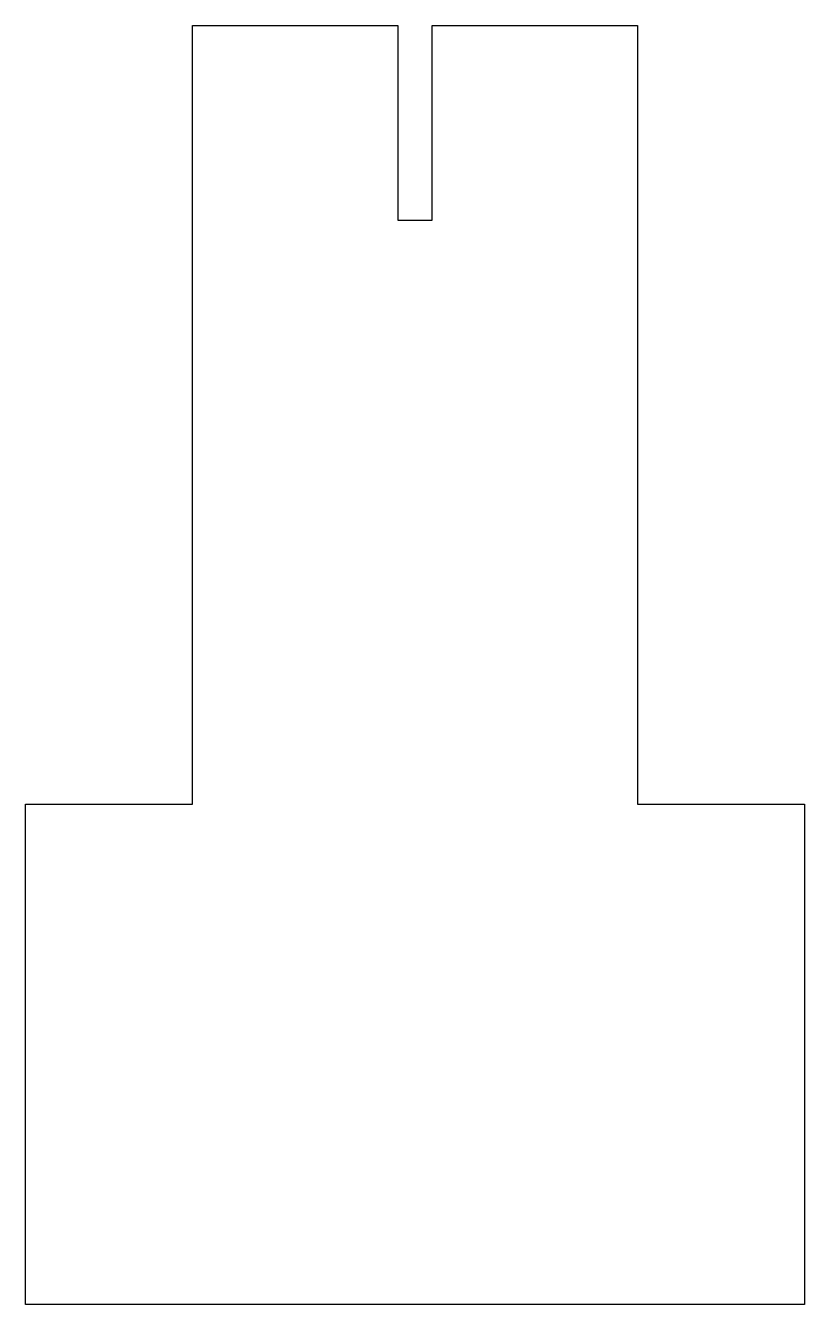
# Model space of a CAD drawing. Header units: millimetres. Extents: x 0 to 70, y -145 to -30.
import ezdxf

# ---------------------------------------------------------------- set-up
doc = ezdxf.new("R2010")
doc.units = ezdxf.units.MM
doc.layers.get('0').update_dxf_attribs({"linetype": 'CONTINUOUS'})

msp = doc.modelspace()

# ---------------------------------------------------------------- linework, layer by layer
msp.add_lwpolyline([(33.45, -30), (33.45, -47.5), (36.55, -47.5), (36.55, -30), (55, -30), (55, -100), (70, -100), (70, -145), (0, -145), (0, -100), (15, -100), (15, -30)], close=True)

doc.saveas('drawing.dxf')
